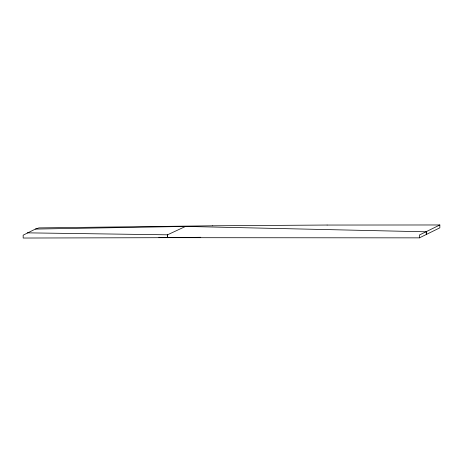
<?xml version="1.0" encoding="UTF-8"?>
<svg xmlns="http://www.w3.org/2000/svg" width="463" height="463" viewBox="0 0 463 463"><rect width="100%" height="100%" fill="white"/><g stroke="black" fill="none" stroke-linecap="round" stroke-linejoin="round"><path stroke-width="0.69" d="M212.367 225.805L38.956 227.894L35.414 229.052L23.15 235.175L23.179 238.034L167.508 237.675L419.443 237.86L439.85 227.819L439.838 224.966L327.11 225.053M419.443 237.86L419.437 235.001L439.838 224.966M426.307 231.813L426.325 234.666L426.319 231.807L185.767 226.43M35.419 229.069L185.565 226.43L167.502 234.816L27.276 232.848M200.763 237.287L167.508 237.675L158.85 237.299M212.367 225.805L327.104 225.035M167.508 237.675L167.479 234.816L167.508 237.675"/></g></svg>
